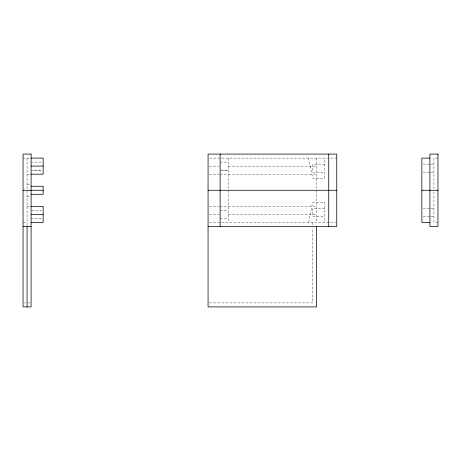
<?xml version="1.0" encoding="UTF-8"?>
<svg xmlns="http://www.w3.org/2000/svg" width="461" height="461" viewBox="0 0 461 461"><rect width="100%" height="100%" fill="white"/><g stroke="black" fill="none" stroke-linecap="round" stroke-linejoin="round"><path stroke-width="0.35" stroke-dasharray="2.31 1.73" d="M308.616 222.456L312.639 202.344L324.705 202.344L324.705 222.456M23.05 158.1L31.094 158.1M209.484 158.1L336.772 158.1M437.95 158.1L433.928 158.1L433.928 189.58M31.094 162.076L41.744 162.076M220.133 162.076L228.178 162.116M324.705 164.133L312.639 164.133L312.639 172.178L324.705 172.178M423.279 164.133L430.378 164.133M431.087 164.133L433.928 164.133M209.484 166.144L219.424 166.144M228.178 166.144L316.661 166.144M31.094 170.121L41.744 170.121L31.803 170.161M423.279 172.178L430.378 172.178M431.087 172.178L433.928 172.178M27.072 174.189L29.752 174.189M209.484 174.189L219.424 174.189M220.133 174.189L316.661 174.189M27.072 184.244L29.752 184.244M27.072 196.311L29.752 196.311M27.072 206.367L29.752 206.367M209.484 206.367L219.424 206.367M220.133 206.367L316.661 206.367M324.705 208.378L312.639 208.378L312.639 216.422L324.705 216.422M423.279 208.378L430.378 208.378M431.087 208.378L433.928 208.378M31.803 210.441L41.744 210.4M220.133 210.4L228.178 210.441M209.484 214.411L219.424 214.411M228.178 214.411L316.661 214.411M423.279 216.422L430.378 216.422M431.087 216.422L433.928 216.422M31.094 218.485L41.744 218.445M220.133 218.485L228.178 218.485M23.05 222.456L27.072 222.456M209.484 222.456L336.104 222.456M437.95 222.456L433.928 222.456L433.928 190.278M24.393 302.9L25.73 302.9M27.741 302.9L29.752 302.9M209.496 302.9L312.639 302.9L312.639 227.82M308.616 158.1L312.639 178.211L324.705 178.211L324.705 158.1M316.661 158.1L316.661 222.456M312.639 222.456L312.639 225.907M228.178 158.1L228.178 222.456M27.072 158.1L27.072 226.478M228.178 170.121L220.133 170.121L228.178 170.161"/><path stroke-width="0.69" d="M31.094 158.1L43.161 158.1L43.161 174.189L31.094 174.189M429.906 158.1L421.861 158.1L421.861 222.456L429.906 222.456M31.094 166.087L43.161 166.087M31.094 186.256L43.161 186.256L43.161 194.3L31.094 194.3M23.05 190.278L43.161 190.278M208.067 190.278L336.772 190.278M421.861 190.278L437.95 190.278M31.094 206.367L43.161 206.367L43.161 222.456L31.094 222.456M31.094 214.469L43.161 214.469M23.05 226.478L31.094 226.478M208.067 226.478L336.772 226.478L336.772 154.083L208.067 154.083L208.067 306.917L316.661 306.917L316.661 226.478M328.728 154.083L328.728 226.478M220.133 154.083L220.133 226.478M27.072 226.478L27.072 306.917M31.094 154.083L23.05 154.083L23.05 306.917L31.094 306.917L31.094 154.083M437.95 154.083L429.906 154.083L429.906 226.478L437.95 226.478L437.95 154.083"/></g></svg>
